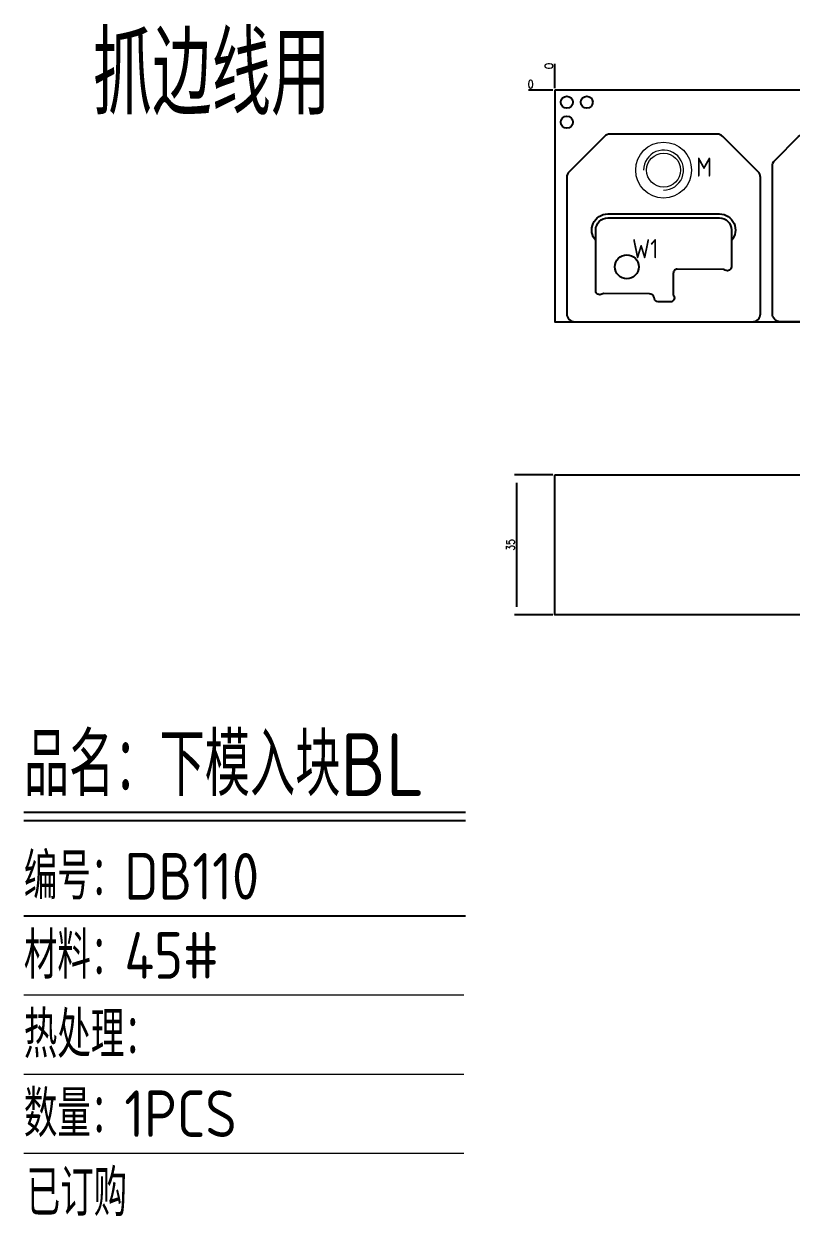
# Model space of a CAD drawing. Header units: millimetres. Extents: x 102521 to 103091, y 1636 to 1945.
# Drawn here: x 102520.8 to 102713.1, y 1636.4 to 1935.1 of the extents above; entities that cross this region are included whole.
import ezdxf
from ezdxf.enums import TextEntityAlignment as Align

# ---------------------------------------------------------------- set-up
doc = ezdxf.new("R2010")
doc.units = ezdxf.units.MM
doc.linetypes.add('$TD_AUDIT_GENERATED_(575F8F)', pattern=[0])
doc.linetypes.add('HIDDEN', pattern=[0])
for name, color, linetype in [('DIE_P', 2, 'Continuous'), ('DIE_P_O', 1, '$TD_AUDIT_GENERATED_(575F8F)'), ('DIM', 4, 'Continuous'), ('PRESS', 3, 'Continuous'), ('TEXT', 4, 'Continuous')]:
    doc.layers.add(name, color=color, linetype=linetype)
doc.styles.add('chinesef_fs', font='simplex.shx', dxfattribs={"bigfont": 'gbcbig.shx'})
doc.styles.add('gbenor', font='gbenor.shx', dxfattribs={"bigfont": 'gbcbig.shx'})
doc.styles.get("Standard").update_dxf_attribs({"font": 'txt.shx', "width": 0.85, "bigfont": 'ctxt.shx'})
doc.dimstyles.new('T-2-WX', dxfattribs={"dimtxt": 2, "dimasz": 2, "dimexe": 0.5, "dimexo": 0.5, "dimgap": 0.5, "dimtad": 1, "dimtxsty": 'Standard', "dimblk": 'OPEN30', "dimcen": 0, "dimazin": 3, "dimtfac": 1, "dimtmove": 0, "dimatfit": 3, "dimldrblk": 'OPEN30', "dimlwd": -1, "dimlwe": -1})

# ---------------------------------------------------------------- blocks, each defined once
blk = doc.blocks.new('*D7579')
at = {"layer": 'Defpoints', "color": 0}
for p in [(102653.87, 1918.46), (102949.87, 1860.46), (102954.87, 1860.46)]:
    blk.add_point(p, dxfattribs=at)
at = {"layer": 'DIM', "color": 0}
blk.add_line((102950.37, 1860.46), (102958.12, 1860.46), dxfattribs=at)
at = {"layer": 'DIM', "color": 0, "insert": (102956.74, 1861.96), "char_height": 2, "attachment_point": 5}
blk.add_mtext('58', dxfattribs=at)
blk = doc.blocks.new('_Open30')
blk = doc.blocks.new('*D7580')
at = {"layer": 'Defpoints', "color": 0}
for p in [(102648.87, 1918.46), (102653.87, 1918.46), (102653.87, 1918.46)]:
    blk.add_point(p, dxfattribs=at)
at = {"layer": 'DIM', "color": 0}
blk.add_line((102653.37, 1918.46), (102647.23, 1918.46), dxfattribs=at)
at = {"layer": 'DIM', "color": 0, "insert": (102647.8, 1919.96), "char_height": 2, "attachment_point": 5}
blk.add_mtext('0', dxfattribs=at)
blk = doc.blocks.new('*D7581')
at = {"layer": 'Defpoints', "color": 0}
for p in [(102653.87, 1923.46), (102653.87, 1918.46), (102653.87, 1918.46)]:
    blk.add_point(p, dxfattribs=at)
at = {"layer": 'DIM', "color": 0}
blk.add_line((102653.87, 1918.96), (102653.87, 1925.09), dxfattribs=at)
at = {"layer": 'DIM', "color": 0, "insert": (102652.37, 1924.53), "char_height": 2, "attachment_point": 5, "rotation": 90}
blk.add_mtext('0', dxfattribs=at)
blk = doc.blocks.new('*D7582')
at = {"layer": 'Defpoints', "color": 0}
for p in [(102653.87, 1918.46), (102949.87, 1860.46), (102949.87, 1855.46)]:
    blk.add_point(p, dxfattribs=at)
at = {"layer": 'DIM', "color": 0}
blk.add_line((102949.87, 1859.96), (102949.87, 1850.59), dxfattribs=at)
at = {"layer": 'DIM', "color": 0, "insert": (102948.37, 1852.78), "char_height": 2, "attachment_point": 5, "rotation": 90}
blk.add_mtext('296', dxfattribs=at)
blk = doc.blocks.new('*D7583')
at = {"layer": 'Defpoints', "color": 0}
for p in [(102653.87, 1822.08), (102644.29, 1787.08), (102653.87, 1787.08)]:
    blk.add_point(p, dxfattribs=at)
at = {"layer": 'DIM', "color": 0}
for p, q in [((102653.37, 1822.08), (102643.79, 1822.08)), ((102644.29, 1820.08), (102644.29, 1789.08)), ((102653.37, 1787.08), (102643.79, 1787.08))]:
    blk.add_line(p, q, dxfattribs=at)
at = {"layer": 'DIM', "color": 0, "insert": (102642.79, 1804.58), "char_height": 2, "attachment_point": 5, "rotation": 90}
blk.add_mtext('35', dxfattribs=at)

msp = doc.modelspace()

# ---------------------------------------------------------------- linework, layer by layer
at = {"layer": 'DIE_P', "color": 1, "linetype": 'Continuous'}
for points in [[(102694.538, 1907.461), (102667.695, 1907.461, 0.1989124), (102666.281, 1906.875), (102657.452, 1898.047, 0.1989124), (102656.867, 1896.633), (102656.867, 1862.461, 0.4142136), (102658.867, 1860.461), (102703.367, 1860.461, 0.4142136), (102705.367, 1862.461), (102705.367, 1896.633, 0.1989124), (102704.781, 1898.047), (102695.952, 1906.875, 0.1989124)], [(102716.367, 1907.461), (102748.867, 1907.461, -0.1989124), (102750.281, 1906.875), (102756.281, 1900.875, -0.1989124), (102756.867, 1899.461), (102756.867, 1862.461, -0.4142136), (102754.867, 1860.461), (102710.367, 1860.461, -0.4142136), (102708.367, 1862.461), (102708.367, 1899.461, -0.1989124), (102708.952, 1900.875), (102714.952, 1906.875, -0.1989124)]]:
    msp.add_lwpolyline(points, format="xyb", close=True, dxfattribs=at)
at = {"layer": 'DIE_P', "lineweight": 18}
msp.add_lwpolyline([(102681.117, 1893.461, 2.4142136), (102676.117, 1898.461)], format="xyb", dxfattribs=at)
at = {"layer": 'DIE_P', "color": 3, "linetype": 'Continuous'}
msp.add_lwpolyline([(102664.117, 1880.815, -0.6457513), (102667.117, 1887.461), (102695.117, 1887.461, -0.6457513), (102698.117, 1880.815)], format="xyb", dxfattribs=at)
at = {"layer": 'DIE_P', "color": 6, "linetype": 'Continuous'}
msp.add_lwpolyline([(102664.117, 1880.815), (102664.117, 1883.461, -0.4142136), (102667.117, 1886.461), (102695.117, 1886.461, -0.4142136), (102698.117, 1883.461), (102698.117, 1880.815)], format="xyb", dxfattribs=at)
at = {"layer": 'DIE_P', "color": 1}
msp.add_lwpolyline([(102698.117, 1880.815), (102698.117, 1874.255, -0.5901487), (102696.584, 1873.409, 0.1395991), (102696.058, 1873.562), (102684.557, 1873.642, 0.4143318), (102683.55, 1872.649), (102683.516, 1867.51, 0.1395991), (102683.663, 1866.982, -0.5855949), (102682.81, 1865.461), (102679.77, 1865.461, -0.3417167), (102678.802, 1866.21), (102678.717, 1866.539, 0.3394434), (102677.566, 1867.437), (102666.165, 1867.53, 0.1395991), (102665.637, 1867.385, -0.5850641), (102664.117, 1868.239), (102664.117, 1880.815)], format="xyb", dxfattribs=at)
at = {"layer": 'DIE_P', "linetype": 'Continuous', "lineweight": 18, "ltscale": 10}
msp.add_circle((102681.117, 1898.461), 7, dxfattribs=at)
at = {"layer": 'DIE_P', "lineweight": 18}
msp.add_circle((102681.117, 1898.461), 4.25, dxfattribs=at)
at = {"layer": 'DIE_P_O', "color": 3}
msp.add_circle((102671.906, 1874.239), 3, dxfattribs=at)
at = {"layer": 'DIM', "color": 4, "linetype": 'Continuous', "lineweight": 25}
for p, q in [((102520.799, 1737.588), (102631.516, 1737.588)), ((102520.799, 1735.547), (102631.516, 1735.547)), ((102520.799, 1711.644), (102631.516, 1711.644))]:
    msp.add_line(p, q, dxfattribs=at)
at = {"layer": 'DIM', "color": 4, "linetype": 'Continuous', "lineweight": 5}
for p, q in [((102520.799, 1691.822), (102631.035, 1691.822)), ((102520.799, 1672), (102631.035, 1672)), ((102520.799, 1652.178), (102631.035, 1652.178))]:
    msp.add_line(p, q, dxfattribs=at)
at = {"layer": 'PRESS', "color": 8, "linetype": 'HIDDEN'}
msp.add_lwpolyline([(102653.867, 1918.461), (102653.867, 1860.461), (102949.867, 1860.461), (102949.867, 1918.461)], close=True, dxfattribs=at)
at = {"layer": 'PRESS', "color": 2}
msp.add_lwpolyline([(102653.867, 1822.085), (102949.867, 1822.085), (102949.867, 1787.085), (102653.867, 1787.085)], close=True, dxfattribs=at)
at = {"layer": 'TEXT', "color": 4}
for centre in [(102656.867, 1915.461), (102661.867, 1915.461), (102656.867, 1910.461)]:
    msp.add_circle(centre, 1.5, dxfattribs=at)

# ---------------------------------------------------------------- texts
at = {"layer": 'DIM', "color": 6, "linetype": 'Continuous', "lineweight": 13, "style": 'chinesef_fs'}
msp.add_text('抓边线用', height=20.6605, dxfattribs=at).set_placement((102538.112, 1912.234))
at = {"layer": 'DIM', "color": 3, "linetype": 'Continuous', "lineweight": 25, "style": 'gbenor'}
for s, height, p in [('品名：下模入块BL', 15.741, (102520.799, 1741.669)), ('编号：DB110', 11.66, (102520.799, 1715.725)), ('材料：45#', 11.66, (102520.799, 1695.903))]:
    msp.add_text(s, height=height, dxfattribs=at).set_placement(p)
at = {"layer": 'DIM', "color": 3, "linetype": 'Continuous', "lineweight": 5, "style": 'gbenor'}
for s, p in [('热处理： ', (102520.799, 1676.081)), ('数量：1PCS', (102520.799, 1656.259)), ('已订购', (102521.508, 1636.437))]:
    msp.add_text(s, height=11.66, dxfattribs=at).set_placement(p)
at = {"layer": 'TEXT', "color": 4, "style": 'gbenor'}
for s, p in [('M', (102691.251, 1899.21)), ('W1', (102676.511, 1878.763))]:
    msp.add_text(s, height=4.8, dxfattribs=at).set_placement(p, align=Align.MIDDLE_CENTER)

# ---------------------------------------------------------------- dimensions: what is measured, and where the dimension line sits
at = {"layer": 'DIM', "color": 4}
for feature_location, offset, dtype, origin, picture, middle in [((102653.866700219, 1918.461254877), (0, 5), 1, (102653.866700219, 1918.461254877), '*D7581', (102652.366700219, 1924.527921543)), ((102653.866700219, 1918.461254877), (-5, 0), 0, (102653.866700219, 1918.461254877), '*D7580', (102647.800033552, 1919.961254877)), ((102949.867, 1860.461), (5, 0), 0, (102653.867, 1918.461), '*D7579', (102956.743, 1861.961)), ((102949.867, 1860.461), (0, -5), 1, (102653.867, 1918.461), '*D7582', (102948.367, 1852.776))]:
    dim = msp.add_ordinate_dim(feature_location=feature_location, offset=offset, dtype=dtype, origin=origin, dimstyle='T-2-WX', dxfattribs=at)
    dim.commit()
    dim.dimension.update_dxf_attribs({"geometry": picture, "text_midpoint": middle})
dim = msp.add_linear_dim(base=(102644.293, 1787.085), p1=(102653.867, 1822.085), p2=(102653.867, 1787.085), angle=90, dimstyle='T-2-WX', dxfattribs=at)
dim.commit()
dim.dimension.update_dxf_attribs({"geometry": '*D7583', "text_midpoint": (102642.793, 1804.585)})

doc.saveas('drawing.dxf')
